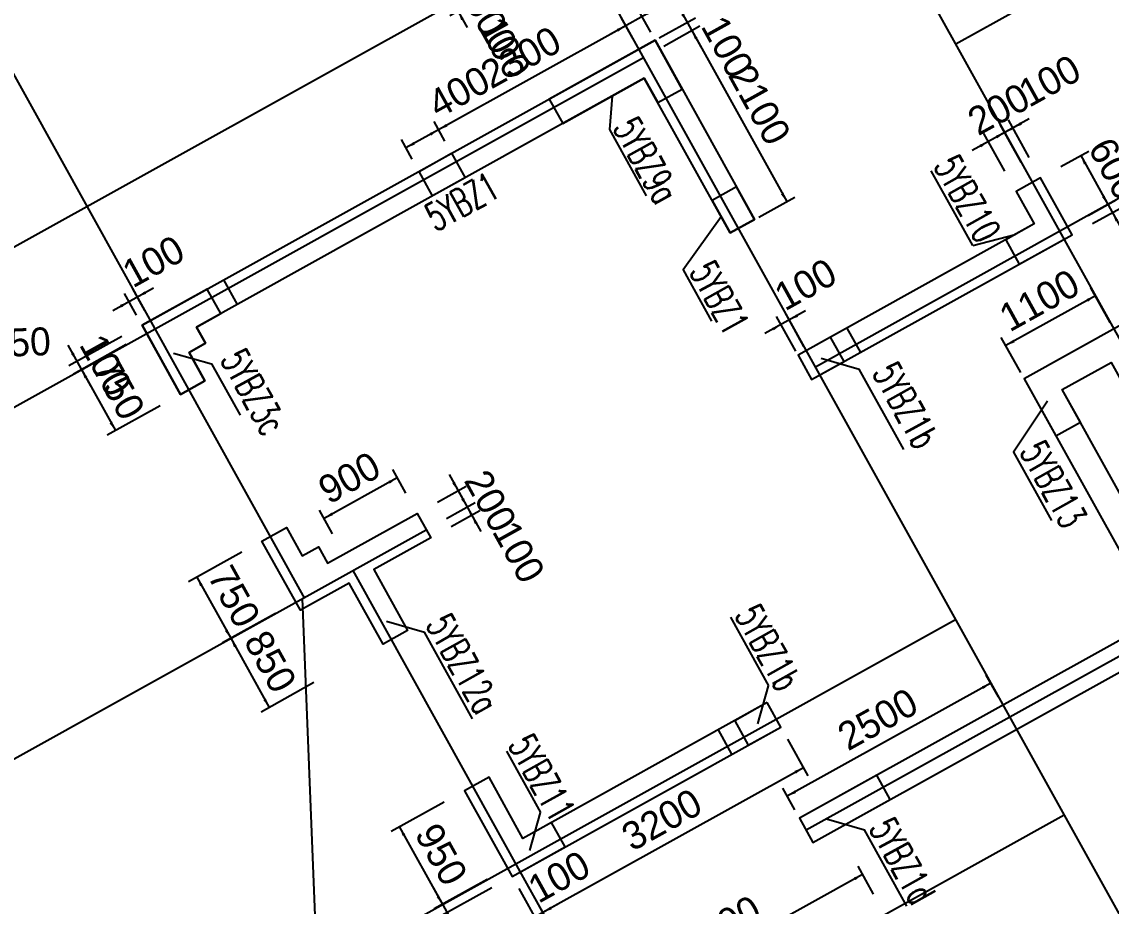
# Model space of a CAD drawing. Extents: x 387171 to 699106, y 11966 to 245688.
# Drawn here: x 493480 to 505175, y 113324 to 122816 of the extents above; entities that cross this region are included whole.
import ezdxf

# ---------------------------------------------------------------- set-up
doc = ezdxf.new("R2010")
doc.units = 0
doc.header["$LTSCALE"] = 100
doc.header["$MEASUREMENT"] = 0
doc.linetypes.add('DASHED', pattern=[19.05, 12.7, -6.35])
for name, color, linetype in [('b边缘构件', 235, 'Continuous'), ('COLU_DASH', 9, 'DASHED'), ('DIM', 3, 'Continuous'), ('DOTE', 253, 'Continuous'), ('wall-主楼', 2, 'Continuous'), ('Y阴影', 254, 'Continuous'), ('小尺寸', 4, 'Continuous'), ('边缘构件标注', 1, 'Continuous')]:
    doc.layers.add(name, color=color, linetype=linetype)
doc.styles.get("Standard").update_dxf_attribs({"font": 'standard'})
doc.styles.add('tk', font='tk')
doc.dimstyles.get("Standard").update_dxf_attribs({"dimtxt": 300, "dimasz": 100, "dimexe": 100, "dimexo": 250, "dimgap": 100, "dimtad": 0, "dimtoh": 1, "dimdec": 0, "dimdsep": 46, "dimcen": 0.09, "dimclrt": 7, "dimadec": 0, "dimazin": 0, "dimtfac": 1, "dimtdec": 4, "dimtofl": 0, "dimtmove": 0, "dimatfit": 3, "dimfxl": 1, "dimtolj": 1, "dimtzin": 0, "dimarcsym": 0})

# ---------------------------------------------------------------- blocks, each defined once
blk = doc.blocks.new('*D3881')
at = {"layer": '小尺寸', "color": 0, "linetype": 'ByBlock', "lineweight": -2}
for p, q in [((495840, 117122), (495271, 116806)), ((495359, 116855), (495723, 116199)), ((496204, 116466), (495636, 116150))]:
    blk.add_line(p, q, dxfattribs=at)
for points in [[(495359, 116855), (495422, 116775), (495393, 116759)], [(495723, 116199), (495660, 116278), (495689, 116294)]]:
    blk.add_solid(points, dxfattribs=at)
at = {"layer": '小尺寸', "color": 7, "linetype": 'Continuous', "lineweight": -2, "insert": (495759, 116648), "char_height": 300, "width": 566.67, "attachment_point": 5, "rotation": 299.0454, "style": 'tk'}
blk.add_mtext('750', dxfattribs=at)
blk = doc.blocks.new('*D3845')
at = {"layer": '小尺寸', "color": 0, "linetype": 'ByBlock', "lineweight": -2}
for p, q in [((496204, 116466), (495636, 116150)), ((495723, 116199), (496136, 115456)), ((496616, 115723), (496048, 115407))]:
    blk.add_line(p, q, dxfattribs=at)
for points in [[(495723, 116199), (495786, 116120), (495757, 116103)], [(496136, 115456), (496073, 115535), (496102, 115551)]]:
    blk.add_solid(points, dxfattribs=at)
at = {"layer": '小尺寸', "color": 7, "linetype": 'Continuous', "lineweight": -2, "insert": (496148, 115949), "char_height": 300, "width": 566.67, "attachment_point": 5, "rotation": 299.0454, "style": 'tk'}
blk.add_mtext('850', dxfattribs=at)
blk = doc.blocks.new('*D1550')
at = {"layer": '小尺寸', "color": 0, "linetype": 'ByBlock', "lineweight": -2}
for p, q in [((494553, 119438), (493984, 119123)), ((493975, 119346), (494218, 118909)), ((494601, 119351), (494033, 119035))]:
    blk.add_line(p, q, dxfattribs=at)
for points in [[(494072, 119171), (494009, 119250), (494038, 119267)], [(494120, 119084), (494184, 119004), (494154, 118988)]]:
    blk.add_solid(points, dxfattribs=at)
at = {"layer": '小尺寸', "color": 7, "linetype": 'Continuous', "lineweight": -2, "insert": (494381, 119130), "char_height": 300, "width": 476.67, "attachment_point": 5, "rotation": 299.0454, "style": 'tk'}
blk.add_mtext('100', dxfattribs=at)
blk = doc.blocks.new('*D3448')
at = {"layer": '小尺寸', "color": 0, "linetype": 'ByBlock', "lineweight": -2}
for p, q in [((498015, 114440), (497446, 114125)), ((497534, 114173), (497995, 113343)), ((498476, 113610), (497907, 113294))]:
    blk.add_line(p, q, dxfattribs=at)
for points in [[(497534, 114173), (497597, 114094), (497568, 114078)], [(497995, 113343), (497932, 113422), (497961, 113438)]]:
    blk.add_solid(points, dxfattribs=at)
at = {"layer": '小尺寸', "color": 7, "linetype": 'Continuous', "lineweight": -2, "insert": (497983, 113879), "char_height": 300, "width": 556.67, "attachment_point": 5, "rotation": 299.0447, "style": 'tk'}
blk.add_mtext('950', dxfattribs=at)
blk = doc.blocks.new('*D3401')
at = {"layer": '小尺寸', "color": 0, "linetype": 'ByBlock', "lineweight": -2}
for p, q in [((498476, 113610), (497907, 113294)), ((497898, 113518), (498141, 113081)), ((498524, 113522), (497956, 113207))]:
    blk.add_line(p, q, dxfattribs=at)
for points in [[(497995, 113343), (497932, 113422), (497961, 113438)], [(498043, 113255), (498107, 113176), (498077, 113160)]]:
    blk.add_solid(points, dxfattribs=at)
at = {"layer": '小尺寸', "color": 7, "linetype": 'Continuous', "lineweight": -2, "insert": (498549, 112861), "char_height": 300, "width": 476.67, "attachment_point": 5, "rotation": 299.0447, "style": 'tk'}
blk.add_mtext('100', dxfattribs=at)
blk = doc.blocks.new('*D3861')
at = {"layer": '小尺寸', "color": 0, "linetype": 'ByBlock', "lineweight": -2}
for p, q in [((498351, 123721), (497783, 123405)), ((497870, 123454), (498113, 123017)), ((498594, 123284), (498026, 122968))]:
    blk.add_line(p, q, dxfattribs=at)
for points in [[(497870, 123454), (497933, 123375), (497904, 123358)], [(498113, 123017), (498050, 123096), (498079, 123112)]]:
    blk.add_solid(points, dxfattribs=at)
at = {"layer": '小尺寸', "color": 7, "linetype": 'Continuous', "lineweight": -2, "insert": (498518, 122803), "char_height": 300, "width": 566.67, "attachment_point": 5, "rotation": 299.0454, "style": 'tk'}
blk.add_mtext('500', dxfattribs=at)
blk = doc.blocks.new('*D3469')
at = {"layer": '小尺寸', "color": 0, "linetype": 'ByBlock', "lineweight": -2}
for p, q in [((498594, 123284), (498026, 122968)), ((498016, 123192), (498259, 122755)), ((498642, 123196), (498074, 122881))]:
    blk.add_line(p, q, dxfattribs=at)
for points in [[(498113, 123017), (498050, 123096), (498079, 123112)], [(498162, 122929), (498225, 122850), (498196, 122834)]]:
    blk.add_solid(points, dxfattribs=at)
at = {"layer": '小尺寸', "color": 7, "linetype": 'Continuous', "lineweight": -2, "insert": (498667, 122535), "char_height": 300, "width": 476.67, "attachment_point": 5, "rotation": 299.0454, "style": 'tk'}
blk.add_mtext('100', dxfattribs=at)
blk = doc.blocks.new('*D587')
at = {"layer": '小尺寸', "color": 0, "linetype": 'ByBlock', "lineweight": -2}
for p, q in [((500526, 122984), (500769, 122547)), ((500323, 122642), (500711, 122858)), ((500371, 122555), (500759, 122771))]:
    blk.add_line(p, q, dxfattribs=at)
for points in [[(500623, 122809), (500560, 122889), (500589, 122905)], [(500672, 122722), (500735, 122643), (500706, 122627)]]:
    blk.add_solid(points, dxfattribs=at)
at = {"layer": '小尺寸', "color": 7, "linetype": 'Continuous', "lineweight": -2, "insert": (501055, 122548), "char_height": 300, "width": 476.67, "attachment_point": 5, "rotation": 299.0454, "style": 'tk'}
blk.add_mtext('100', dxfattribs=at)
blk = doc.blocks.new('*D1395')
at = {"layer": '小尺寸', "color": 0, "linetype": 'ByBlock', "lineweight": -2}
for p, q in [((500371, 122555), (500759, 122771)), ((500672, 122722), (501691, 120886)), ((501391, 120719), (501779, 120935))]:
    blk.add_line(p, q, dxfattribs=at)
for points in [[(500672, 122722), (500735, 122643), (500706, 122627)], [(501691, 120886), (501628, 120965), (501657, 120982)]]:
    blk.add_solid(points, dxfattribs=at)
at = {"layer": '小尺寸', "color": 7, "linetype": 'Continuous', "lineweight": -2, "insert": (501400, 121925), "char_height": 300, "width": 775, "attachment_point": 5, "rotation": 299.0454, "style": 'tk'}
blk.add_mtext('2100', dxfattribs=at)
blk = doc.blocks.new('*D1118')
at = {"layer": '小尺寸', "color": 0, "linetype": 'ByBlock', "lineweight": -2}
for p, q in [((494601, 119351), (494033, 119035)), ((494120, 119084), (494485, 118428)), ((494965, 118695), (494397, 118379))]:
    blk.add_line(p, q, dxfattribs=at)
for points in [[(494120, 119084), (494184, 119004), (494154, 118988)], [(494485, 118428), (494421, 118507), (494451, 118524)]]:
    blk.add_solid(points, dxfattribs=at)
at = {"layer": '小尺寸', "color": 7, "linetype": 'Continuous', "lineweight": -2, "insert": (494521, 118877), "char_height": 300, "width": 566.67, "attachment_point": 5, "rotation": 299.0454, "style": 'tk'}
blk.add_mtext('750', dxfattribs=at)
blk = doc.blocks.new('*D2167')
at = {"layer": '小尺寸', "color": 0, "linetype": 'ByBlock', "lineweight": -2}
for p, q in [((500313, 122968), (499789, 122677)), ((500231, 122705), (500090, 122958)), ((500056, 122608), (499915, 122861))]:
    blk.add_line(p, q, dxfattribs=at)
for points in [[(500139, 122871), (500218, 122934), (500234, 122905)], [(499964, 122774), (499884, 122711), (499868, 122740)]]:
    blk.add_solid(points, dxfattribs=at)
at = {"layer": '小尺寸', "color": 7, "linetype": 'Continuous', "lineweight": -2, "insert": (500352, 123276), "char_height": 300, "width": 566.67, "attachment_point": 5, "rotation": 29.0454, "style": 'tk'}
blk.add_mtext('200', dxfattribs=at)
blk = doc.blocks.new('*D1919')
at = {"layer": '小尺寸', "color": 0, "linetype": 'ByBlock', "lineweight": -2}
for p, q in [((494893, 119958), (494456, 119715)), ((494711, 119667), (494582, 119900)), ((494799, 119716), (494670, 119948))]:
    blk.add_line(p, q, dxfattribs=at)
for points in [[(494718, 119861), (494798, 119924), (494814, 119895)], [(494631, 119812), (494552, 119749), (494535, 119778)]]:
    blk.add_solid(points, dxfattribs=at)
at = {"layer": '小尺寸', "color": 7, "linetype": 'Continuous', "lineweight": -2, "insert": (494893, 120244), "char_height": 300, "width": 476.67, "attachment_point": 5, "rotation": 29.0454, "style": 'tk'}
blk.add_mtext('100', dxfattribs=at)
blk = doc.blocks.new('*D2717')
at = {"layer": '小尺寸', "color": 0, "linetype": 'ByBlock', "lineweight": -2}
for p, q in [((504635, 121263), (504934, 121429)), ((504847, 121380), (505138, 120856)), ((504926, 120738), (505226, 120904))]:
    blk.add_line(p, q, dxfattribs=at)
for points in [[(504847, 121380), (504910, 121301), (504881, 121285)], [(505138, 120856), (505075, 120935), (505104, 120951)]]:
    blk.add_solid(points, dxfattribs=at)
at = {"layer": '小尺寸', "color": 7, "linetype": 'Continuous', "lineweight": -2, "insert": (505211, 121239), "char_height": 300, "width": 556.67, "attachment_point": 5, "rotation": 299.0454, "style": 'tk'}
blk.add_mtext('600', dxfattribs=at)
blk = doc.blocks.new('*D2422')
at = {"layer": '小尺寸', "color": 0, "linetype": 'ByBlock', "lineweight": -2}
for p, q in [((505041, 121031), (505284, 120593)), ((504926, 120738), (505226, 120904)), ((504975, 120651), (505274, 120817))]:
    blk.add_line(p, q, dxfattribs=at)
for points in [[(505138, 120856), (505075, 120935), (505104, 120951)], [(505187, 120768), (505250, 120689), (505221, 120673)]]:
    blk.add_solid(points, dxfattribs=at)
at = {"layer": '小尺寸', "color": 7, "linetype": 'Continuous', "lineweight": -2, "insert": (505692, 120374), "char_height": 300, "width": 476.67, "attachment_point": 5, "rotation": 299.0454, "style": 'tk'}
blk.add_mtext('100', dxfattribs=at)
blk = doc.blocks.new('*D2311')
at = {"layer": '小尺寸', "color": 0, "linetype": 'ByBlock', "lineweight": -2}
for p, q in [((504294, 121774), (503857, 121531)), ((504295, 121360), (504071, 121764)), ((504208, 121311), (503983, 121715))]:
    blk.add_line(p, q, dxfattribs=at)
for points in [[(504119, 121676), (504198, 121740), (504215, 121710)], [(504032, 121628), (503952, 121565), (503936, 121594)]]:
    blk.add_solid(points, dxfattribs=at)
at = {"layer": '小尺寸', "color": 7, "linetype": 'Continuous', "lineweight": -2, "insert": (504514, 122182), "char_height": 300, "width": 476.67, "attachment_point": 5, "rotation": 29.0454, "style": 'tk'}
blk.add_mtext('100', dxfattribs=at)
blk = doc.blocks.new('*D3274')
at = {"layer": '小尺寸', "color": 0, "linetype": 'ByBlock', "lineweight": -2}
for p, q in [((504207, 121725), (503682, 121434)), ((504208, 121311), (503983, 121715)), ((504033, 121214), (503808, 121618))]:
    blk.add_line(p, q, dxfattribs=at)
for points in [[(504032, 121628), (504111, 121691), (504127, 121662)], [(503857, 121531), (503778, 121468), (503761, 121497)]]:
    blk.add_solid(points, dxfattribs=at)
at = {"layer": '小尺寸', "color": 7, "linetype": 'Continuous', "lineweight": -2, "insert": (503967, 121878), "char_height": 300, "width": 566.67, "attachment_point": 5, "rotation": 29.0454, "style": 'tk'}
blk.add_mtext('200', dxfattribs=at)
blk = doc.blocks.new('*D2855')
at = {"layer": '小尺寸', "color": 0, "linetype": 'ByBlock', "lineweight": -2}
for p, q in [((501893, 119712), (501456, 119469)), ((501789, 119282), (501582, 119653)), ((501876, 119330), (501670, 119702))]:
    blk.add_line(p, q, dxfattribs=at)
for points in [[(501718, 119615), (501798, 119678), (501814, 119649)], [(501631, 119566), (501551, 119503), (501535, 119532)]]:
    blk.add_solid(points, dxfattribs=at)
at = {"layer": '小尺寸', "color": 7, "linetype": 'Continuous', "lineweight": -2, "insert": (501893, 119997), "char_height": 300, "width": 476.67, "attachment_point": 5, "rotation": 29.0454, "style": 'tk'}
blk.add_mtext('100', dxfattribs=at)
blk = doc.blocks.new('*D787')
at = {"layer": '小尺寸', "color": 0, "linetype": 'ByBlock', "lineweight": -2}
for p, q in [((501701, 115115), (501918, 114723)), ((501870, 114810), (499072, 113256)), ((498903, 113561), (499121, 113169))]:
    blk.add_line(p, q, dxfattribs=at)
for points in [[(501870, 114810), (501791, 114747), (501774, 114776)], [(499072, 113256), (499152, 113319), (499168, 113290)]]:
    blk.add_solid(points, dxfattribs=at)
at = {"layer": '小尺寸', "color": 7, "linetype": 'Continuous', "lineweight": -2, "insert": (500350, 114252), "char_height": 300, "width": 780, "attachment_point": 5, "rotation": 29.0454, "style": 'tk'}
blk.add_mtext('3200', dxfattribs=at)
blk = doc.blocks.new('*D513')
at = {"layer": '小尺寸', "color": 0, "linetype": 'ByBlock', "lineweight": -2}
for p, q in [((498903, 113561), (499121, 113169)), ((498816, 113513), (499034, 113120)), ((499247, 113353), (498810, 113111))]:
    blk.add_line(p, q, dxfattribs=at)
for points in [[(498985, 113208), (498906, 113145), (498889, 113174)], [(499072, 113256), (499152, 113319), (499168, 113290)]]:
    blk.add_solid(points, dxfattribs=at)
at = {"layer": '小尺寸', "color": 7, "linetype": 'Continuous', "lineweight": -2, "insert": (499247, 113639), "char_height": 300, "width": 476.67, "attachment_point": 5, "rotation": 29.0454, "style": 'tk'}
blk.add_mtext('100', dxfattribs=at)
blk = doc.blocks.new('*D1596')
at = {"layer": '小尺寸', "color": 0, "linetype": 'ByBlock', "lineweight": -2}
for p, q in [((502623, 113454), (502457, 113752)), ((502506, 113665), (499708, 112111)), ((499826, 111900), (499660, 112199))]:
    blk.add_line(p, q, dxfattribs=at)
for points in [[(502506, 113665), (502427, 113602), (502410, 113631)], [(499708, 112111), (499788, 112174), (499804, 112145)]]:
    blk.add_solid(points, dxfattribs=at)
at = {"layer": '小尺寸', "color": 7, "linetype": 'Continuous', "lineweight": -2, "insert": (500986, 113107), "char_height": 300, "width": 780, "attachment_point": 5, "rotation": 29.0454, "style": 'tk'}
blk.add_mtext('3200', dxfattribs=at)
blk = doc.blocks.new('*D2319')
at = {"layer": '小尺寸', "color": 0, "linetype": 'ByBlock', "lineweight": -2}
for p, q in [((497602, 117757), (497462, 118010)), ((497511, 117922), (496724, 117485)), ((496815, 117320), (496675, 117573))]:
    blk.add_line(p, q, dxfattribs=at)
for points in [[(497511, 117922), (497431, 117859), (497415, 117888)], [(496724, 117485), (496803, 117548), (496819, 117519)]]:
    blk.add_solid(points, dxfattribs=at)
at = {"layer": '小尺寸', "color": 7, "linetype": 'Continuous', "lineweight": -2, "insert": (496996, 117922), "char_height": 300, "width": 556.67, "attachment_point": 5, "rotation": 29.0454, "style": 'tk'}
blk.add_mtext('900', dxfattribs=at)
blk = doc.blocks.new('*D2052')
at = {"layer": '小尺寸', "color": 0, "linetype": 'ByBlock', "lineweight": -2}
for p, q in [((498066, 117958), (498358, 117433)), ((497942, 117660), (498251, 117832)), ((498039, 117485), (498348, 117657))]:
    blk.add_line(p, q, dxfattribs=at)
for points in [[(498164, 117783), (498100, 117862), (498130, 117879)], [(498261, 117608), (498324, 117529), (498295, 117513)]]:
    blk.add_solid(points, dxfattribs=at)
at = {"layer": '小尺寸', "color": 7, "linetype": 'Continuous', "lineweight": -2, "insert": (498511, 117673), "char_height": 300, "width": 566.67, "attachment_point": 5, "rotation": 299.0454, "style": 'tk'}
blk.add_mtext('200', dxfattribs=at)
blk = doc.blocks.new('*D1957')
at = {"layer": '小尺寸', "color": 0, "linetype": 'ByBlock', "lineweight": -2}
for p, q in [((498164, 117783), (498406, 117346)), ((498039, 117485), (498348, 117657)), ((498088, 117398), (498397, 117569))]:
    blk.add_line(p, q, dxfattribs=at)
for points in [[(498261, 117608), (498197, 117688), (498227, 117704)], [(498309, 117521), (498372, 117441), (498343, 117425)]]:
    blk.add_solid(points, dxfattribs=at)
at = {"layer": '小尺寸', "color": 7, "linetype": 'Continuous', "lineweight": -2, "insert": (498814, 117126), "char_height": 300, "width": 476.67, "attachment_point": 5, "rotation": 299.0454, "style": 'tk'}
blk.add_mtext('100', dxfattribs=at)
blk = doc.blocks.new('*D3240')
at = {"layer": '小尺寸', "color": 0, "linetype": 'ByBlock', "lineweight": -2}
for p, q in [((500031, 122652), (499915, 122861)), ((499964, 122774), (497953, 121657)), ((498021, 121536), (497905, 121745))]:
    blk.add_line(p, q, dxfattribs=at)
for points in [[(499964, 122774), (499884, 122711), (499868, 122740)], [(497953, 121657), (498033, 121720), (498049, 121691)]]:
    blk.add_solid(points, dxfattribs=at)
at = {"layer": '小尺寸', "color": 7, "linetype": 'Continuous', "lineweight": -2, "insert": (498837, 122434), "char_height": 300, "width": 780, "attachment_point": 5, "rotation": 29.0454, "style": 'tk'}
blk.add_mtext('2300', dxfattribs=at)
blk = doc.blocks.new('*D4135')
at = {"layer": '小尺寸', "color": 0, "linetype": 'ByBlock', "lineweight": -2}
for p, q in [((497953, 121657), (497604, 121463)), ((498021, 121536), (497905, 121745)), ((497671, 121342), (497555, 121551))]:
    blk.add_line(p, q, dxfattribs=at)
for points in [[(497953, 121657), (497874, 121594), (497858, 121623)], [(497604, 121463), (497683, 121526), (497699, 121497)]]:
    blk.add_solid(points, dxfattribs=at)
at = {"layer": '小尺寸', "color": 7, "linetype": 'Continuous', "lineweight": -2, "insert": (498172, 122064), "char_height": 300, "width": 576.67, "attachment_point": 5, "rotation": 29.0454, "style": 'tk'}
blk.add_mtext('400', dxfattribs=at)
blk = doc.blocks.new('*D3771')
at = {"layer": '小尺寸', "color": 0, "linetype": 'ByBlock', "lineweight": -2}
for p, q in [((503964, 115571), (503834, 115805)), ((503882, 115718), (501697, 114504)), ((501778, 114357), (501648, 114592))]:
    blk.add_line(p, q, dxfattribs=at)
for points in [[(503882, 115718), (503803, 115655), (503787, 115684)], [(501697, 114504), (501776, 114567), (501792, 114538)]]:
    blk.add_solid(points, dxfattribs=at)
at = {"layer": '小尺寸', "color": 7, "linetype": 'Continuous', "lineweight": -2, "insert": (502668, 115330), "char_height": 300, "width": 780, "attachment_point": 5, "rotation": 29.0454, "style": 'tk'}
blk.add_mtext('2500', dxfattribs=at)
blk = doc.blocks.new('*D775')
at = {"layer": '小尺寸', "color": 0, "linetype": 'ByBlock', "lineweight": -2}
for p, q in [((505005, 119875), (504044, 119341)), ((505165, 119587), (504957, 119962)), ((504203, 119053), (503995, 119428))]:
    blk.add_line(p, q, dxfattribs=at)
for points in [[(505005, 119875), (504926, 119812), (504910, 119841)], [(504044, 119341), (504123, 119404), (504139, 119375)]]:
    blk.add_solid(points, dxfattribs=at)
at = {"layer": '小尺寸', "color": 7, "linetype": 'Continuous', "lineweight": -2, "insert": (504403, 119826), "char_height": 300, "width": 685, "attachment_point": 5, "rotation": 29.0454, "style": 'tk'}
blk.add_mtext('1100', dxfattribs=at)
blk = doc.blocks.new('*D2222')
at = {"layer": 'DIM', "color": 0, "linetype": 'ByBlock', "lineweight": -2}
for p, q in [((492498, 118892), (492487, 119185)), ((492748, 118902), (492736, 119195)), ((492491, 119085), (492741, 119095))]:
    blk.add_line(p, q, dxfattribs=at)
for points in [[(492491, 119085), (492590, 119106), (492591, 119072)], [(492741, 119095), (492641, 119074), (492640, 119108)]]:
    blk.add_solid(points, dxfattribs=at)
at = {"layer": 'DIM', "color": 7, "linetype": 'Continuous', "lineweight": -2, "insert": (493456, 119374), "char_height": 300, "width": 566.67, "attachment_point": 5, "rotation": 2.2988, "style": 'tk'}
blk.add_mtext('250', dxfattribs=at)

msp = doc.modelspace()

# ---------------------------------------------------------------- hatches: boundary and pattern name
at = {"layer": 'Y阴影'}
h = msp.add_hatch(dxfattribs=at)
h.set_pattern_fill('ANSI31', color=256, scale=25, angle=-60.95463, style=0)
h.set_pattern_definition([])
h.paths.add_polyline_path([(500278.9, 122618.2), (499142.4, 121987.1), (499288.1, 121724.8), (500162.3, 122210.3), (500308, 121948), (500570.2, 122093.7)], flags=0)
h = msp.add_hatch(dxfattribs=at)
h.set_pattern_fill('ANSI31', color=256, scale=25, angle=-60.95463, style=0)
h.set_pattern_definition([])
h.paths.add_polyline_path([(498093.7, 121404.7), (498239.4, 121142.4), (497889.7, 120948.2), (497744, 121210.5)], flags=0)
h = msp.add_hatch(dxfattribs=at)
h.set_pattern_fill('ANSI31', color=256, scale=25, angle=-60.95463, style=0)
h.set_pattern_definition([])
h.paths.add_polyline_path([(501152.8, 121044.6), (500890.6, 120898.9), (501084.8, 120549.2), (501347, 120694.9)], flags=0)
h = msp.add_hatch(dxfattribs=at)
h.set_pattern_fill('ANSI31', color=256, scale=25, angle=-60.95463, style=0)
h.set_pattern_definition([])
h.paths.add_polyline_path([(504416.3, 121141.3), (504154, 120995.7), (504348.3, 120645.8), (504042.3, 120475.9), (504188, 120213.6), (504756.2, 120529.2)], flags=0)
h = msp.add_hatch(dxfattribs=at)
h.set_pattern_fill('ANSI31', color=256, scale=25, angle=-60.95463, style=0)
h.set_pattern_definition([])
h.paths.add_polyline_path([(495470.6, 119947.9), (494771.3, 119559.5), (495183.9, 118816.4), (495446.2, 118962.1), (495276.3, 119268.1), (495451.1, 119365.2), (495354, 119540), (495616.3, 119685.7)], flags=0)
h = msp.add_hatch(dxfattribs=at)
h.set_pattern_fill('ANSI31', color=256, scale=25, angle=-60.95463, style=0)
h.set_pattern_definition([])
h.paths.add_polyline_path([(505290.3, 119567.6), (504241.2, 118985), (504581.1, 118373), (504843.3, 118518.6), (504649.1, 118868.3), (505173.7, 119159.6), (505562.1, 118460.3), (505824.3, 118605.9)], flags=0)
h = msp.add_hatch(dxfattribs=at)
h.set_pattern_fill('ANSI31', color=256, scale=25, angle=-60.95463, style=0)
h.set_pattern_definition([])
h.paths.add_polyline_path([(502162.7, 119432.1), (501813, 119237.9), (501958.7, 118975.6), (502308.4, 119169.8)], flags=0)
h = msp.add_hatch(dxfattribs=at)
h.set_pattern_fill('ANSI31', color=256, scale=25, angle=-60.95463, style=0)
h.set_pattern_definition([])
h.paths.add_polyline_path([(497869.3, 117276.5), (497257.3, 116936.7), (497621.5, 116281), (497359.2, 116135.3), (496995.1, 116791), (496470.9, 116499.9), (496058.2, 117243), (496320.5, 117388.7), (496490.4, 117082.7), (496664.9, 117179.6), (496762, 117004.7), (497723.6, 117538.8)], flags=0)
h = msp.add_hatch(dxfattribs=at)
h.set_pattern_fill('ANSI31', color=256, scale=25, angle=-60.95463, style=0)
h.set_pattern_definition([])
h.paths.add_polyline_path([(501482.2, 115508.2), (501132.5, 115314), (501278.1, 115051.7), (501627.8, 115245.9)], flags=0)
h = msp.add_hatch(dxfattribs=at)
h.set_pattern_fill('ANSI31', color=256, scale=25, angle=-60.95463, style=0)
h.set_pattern_definition([])
h.paths.add_polyline_path([(502657.3, 114731), (501826.8, 114269.8), (501972.4, 114007.5), (502803, 114468.7)], flags=0)
h = msp.add_hatch(dxfattribs=at)
h.set_pattern_fill('ANSI31', color=256, scale=25, angle=-60.95463, style=0)
h.set_pattern_definition([])
h.paths.add_polyline_path([(498233.1, 114561.7), (498742.9, 113643.8), (499311.1, 113959.4), (499165.5, 114221.6), (498859.5, 114051.7), (498495.4, 114707.4)], flags=0)

# ---------------------------------------------------------------- linework, layer by layer
at = {"layer": 'b边缘构件'}
for points in [[(500278.9, 122618.2), (499142.4, 121987.1), (499288.1, 121724.8), (500162.3, 122210.3), (500308, 121948), (500570.2, 122093.7), (500278.9, 122618.2)], [(501152.8, 121044.6), (500890.6, 120898.9), (501084.8, 120549.2), (501347, 120694.9), (501152.8, 121044.6)], [(504416.3, 121141.3), (504154, 120995.7), (504348.3, 120645.8), (504042.3, 120475.9), (504188, 120213.6), (504756.2, 120529.2), (504416.3, 121141.3)], [(505290.3, 119567.6), (504241.2, 118985), (504581.1, 118373), (504843.3, 118518.6), (504649.1, 118868.3), (505173.7, 119159.6), (505562.1, 118460.3), (505824.3, 118605.9), (505290.3, 119567.6)], [(502162.7, 119432.1), (501813, 119237.9), (501958.7, 118975.6), (502308.4, 119169.8), (502162.7, 119432.1)], [(501482.2, 115508.2), (501132.5, 115314), (501278.1, 115051.7), (501627.8, 115245.9), (501482.2, 115508.2)], [(502657.3, 114731), (501826.8, 114269.8), (501972.4, 114007.5), (502803, 114468.7), (502657.3, 114731)], [(498233.1, 114561.7), (498742.9, 113643.8), (499311.1, 113959.4), (499165.5, 114221.6), (498859.5, 114051.7), (498495.4, 114707.4), (498233.1, 114561.7)]]:
    msp.add_lwpolyline(points, dxfattribs=at)
for points in [[(498093.7, 121404.7), (498239.4, 121142.4), (497889.7, 120948.2), (497744, 121210.5)], [(495470.6, 119947.9), (494771.3, 119559.5), (495183.9, 118816.4), (495446.2, 118962.1), (495276.3, 119268.1), (495451.1, 119365.2), (495354, 119540), (495616.3, 119685.7)], [(497869.3, 117276.5), (497257.3, 116936.7), (497621.5, 116281), (497359.2, 116135.3), (496995.1, 116791), (496470.9, 116499.9), (496058.2, 117243), (496320.5, 117388.7), (496490.4, 117082.7), (496664.9, 117179.6), (496762, 117004.7), (497723.6, 117538.8)]]:
    msp.add_lwpolyline(points, close=True, dxfattribs=at)
at = {"layer": 'COLU_DASH'}
for p, q in [((495645.5, 120045), (495791.1, 119782.8)), ((502337.6, 119529.2), (502483.2, 119266.9)), ((501103.3, 114954.6), (500957.6, 115216.9))]:
    msp.add_line(p, q, dxfattribs=at)
at = {"layer": 'DOTE'}
for p, q in [((493535, 134350), (508021.3, 108264.7)), ((514017.7, 131849.4), (489999.1, 118510.8)), ((488289.6, 131437), (496514.7, 116626.1)), ((515472.7, 129229.4), (503506.2, 122574.1)), ((502049.7, 125196.8), (516832.5, 98577.7)), ((518678.5, 123456.7), (501899.6, 114138.6)), ((508553.3, 122754.6), (501998.8, 119109.3)), ((490727.4, 117199.4), (500152.6, 122433.7)), ((492329.5, 114314.4), (497820.7, 117363.9)), ((497033.9, 116927), (509488.9, 94499.5)), ((496726.2, 110805), (496492.5, 116626.3)), ((494077.3, 111167.2), (503502.6, 116401.5)), ((495242.5, 109069), (504667.8, 114303.3))]:
    msp.add_line(p, q, dxfattribs=at)
at = {"layer": 'wall-主楼'}
for points in [[(500162.3, 122210.3), (495354, 119540), (495451.1, 119365.2), (495276.3, 119268.1), (495446.2, 118962.1), (495183.9, 118816.4), (494771.3, 119559.5), (500278.9, 122618.2), (501347, 120694.9), (501084.8, 120549.2)], [(504756.2, 120529.2), (504416.4, 121141.2), (504154.1, 120995.5), (504348.3, 120645.8), (501813, 119237.9), (501958.7, 118975.6)], [(507766.3, 115109), (507504.1, 114963.3), (507892.5, 114263.9), (507367.9, 113972.6), (504649.1, 118868.3), (505173.7, 119159.6), (505562.1, 118460.3), (505824.3, 118605.9), (505290.3, 119567.6), (504241.2, 118985), (505673.4, 116406), (501826.8, 114269.8), (501972.4, 114007.5), (505819.1, 116143.7), (507251.3, 113564.7), (508300.4, 114147.3)], [(497621.5, 116281), (497359.2, 116135.3), (496995.1, 116791), (496470.5, 116499.7), (496057.8, 117242.8), (496320.1, 117388.5), (496490, 117082.5), (496664.9, 117179.6), (496762, 117004.7), (497723.6, 117538.8), (497869.3, 117276.5), (497257.3, 116936.7)], [(501482.2, 115508.2), (498859.5, 114051.7), (498495.4, 114707.4), (498233.1, 114561.7), (498742.9, 113643.8), (501627.8, 115245.9)]]:
    msp.add_lwpolyline(points, close=True, dxfattribs=at)
at = {"layer": '边缘构件标注', "color": 200}
for p, q in [((503687.3, 120415.3), (503243.4, 121214.6)), ((503687.3, 120415.3), (504144.8, 120532.8)), ((502060.7, 119203.9), (502468.6, 119087.2)), ((502947.5, 118225), (502468.6, 119087.2)), ((497393.2, 116383), (497801.1, 116266.4)), ((501086.1, 116427.4), (501496.8, 115687.9)), ((498318.2, 115335.4), (497801.1, 116266.4)), ((501380.2, 115280), (501496.8, 115687.9)), ((498683.5, 114986.6), (499048.9, 114328.5)), ((498932.3, 113920.6), (499048.9, 114328.5)), ((502118.2, 114260), (502526.1, 114143.4)), ((502980.9, 113324.4), (502526.1, 114143.4))]:
    msp.add_line(p, q, dxfattribs=at)
for points in [[(499817, 122018.5), (499788.4, 121659.5), (500183.4, 120948)], [(500987.7, 120724.1), (500579.2, 120154.1), (500885.1, 119603.3)], [(495108.7, 119260.8), (495516.7, 119144.2), (495822.5, 118593.4)], [(504490.4, 118742.3), (504125.7, 118196.6), (504533.5, 117462.2)]]:
    msp.add_lwpolyline(points, dxfattribs=at)

# ---------------------------------------------------------------- texts
at = {"layer": '边缘构件标注', "color": 200, "width": 0.7}
for s, rotation, p in [('5YBZ9a', 299.04537, (499819.2, 121680)), ('5YBZ10', 299.04537, (503263.3, 121271.7)), ('5YBZ1', 29.04537, (497923.9, 120557.3)), ('5YBZ1', 299.04537, (500640.6, 120136.6)), ('5YBZ3c', 299.04537, (495605.2, 119190.8)), ('5YBZ1b', 299.04537, (502604.6, 119048.4)), ('5YBZ13', 299.04537, (504185.9, 118205.4)), ('5YBZ1b', 299.04537, (501126.8, 116449.2)), ('5YBZ12a', 299.04537, (497811.6, 116348.9)), ('5YBZ11', 299.04537, (498694.6, 115057.6)), ('5YBZ1d', 299.04537, (502568.9, 114160.3))]:
    msp.add_text(s, height=300, rotation=rotation, dxfattribs=at).set_placement(p)

# ---------------------------------------------------------------- dimensions: what is measured, and where the dimension line sits
at = {"layer": 'DIM', "color": 200}
dim = msp.add_linear_dim(base=(492740.5, 119095), p1=(492508.5, 118642.1), p2=(492758.3, 118652.1), angle=182.29877, dimstyle='Standard', dxfattribs=at)
dim.commit()
dim.dimension.update_dxf_attribs({"geometry": '*D2222', "text_midpoint": (492948.4, 119353.6)})
at = {"layer": '小尺寸'}
for base, p1, p2, angle, picture, middle in [((498113, 123016.8), (498569.7, 123842.3), (498812.4, 123405.2), 299.04537, '*D3861', (498210.2, 123356.7)), ((499963.8, 122773.8), (500351.9, 122486.8), (500177.1, 122389.7), 29.04537, '*D2167', (499929.8, 123040.9)), ((498161.6, 122929.4), (498812.4, 123405.2), (498861, 123317.8), 299.04537, '*D3469', (498478.2, 122874.2)), ((500671.8, 122722), (500104.1, 122521.1), (500152.6, 122433.7), 299.04537, '*D587', (500866.1, 122887.1)), ((497953.4, 121657.3), (500152.6, 122433.7), (498142.3, 121317.2), 29.04537, '*D3240', (498837.2, 122434.1)), ((501691.4, 120886.1), (500152.6, 122433.7), (501172.2, 120597.8), 299.04537, '*D1395', (501400.2, 121925.4)), ((504031.7, 121627.9), (504416.3, 121141.3), (504328.9, 121092.8), 29.04537, '*D2311', (504174.3, 121993.1)), ((497603.7, 121463.1), (498142.3, 121317.2), (497792.6, 121123), 29.04537, '*D4135', (497657.2, 121778.8)), ((503856.8, 121530.8), (504328.9, 121092.8), (504154, 120995.7), 29.04537, '*D3274', (503544.8, 121643.5)), ((505138.2, 120855.7), (504416.3, 121141.3), (504707.7, 120616.6), 299.04537, '*D2717', (505211, 121239.4)), ((505186.7, 120768.3), (504707.7, 120616.6), (504756.2, 120529.2), 299.04537, '*D2422', (505503.3, 120713.1)), ((494630.9, 119812.2), (494920.2, 119497.3), (494832.8, 119448.7), 29.04537, '*D1919', (494553.3, 120055)), ((501630.8, 119566), (501997.6, 119111.6), (501910.1, 119063), 29.04537, '*D2855', (501553.2, 119808.8)), ((504043.7, 119340.7), (505286.3, 119368.8), (504324.6, 118834.7), 29.04537, '*D775', (504403.1, 119826.2)), ((494484.5, 118428), (494819.8, 119472.1), (495183.9, 118816.4), 299.04537, '*D1118', (494521, 118877.3)), ((496723.9, 117485.2), (497723.6, 117538.8), (496936.8, 117101.8), 29.04537, '*D2319', (496996, 117922.3)), ((498260.6, 117608.2), (497723.6, 117538.8), (497820.7, 117363.9), 299.04537, '*D2052', (498276.2, 118095.1)), ((498309.2, 117520.8), (497820.7, 117363.9), (497869.3, 117276.5), 299.04537, '*D1957', (498625.7, 117465.7)), ((501696.6, 114504.2), (504085.2, 115352.4), (501899.6, 114138.6), 29.04537, '*D3771', (502668, 115329.7)), ((499072.4, 113256.4), (501579.3, 115333.4), (498781.7, 113779.8), 29.04537, '*D787', (500349.8, 114251.7)), ((498985, 113207.8), (498781.7, 113779.8), (498694.3, 113731.2), 29.04537, '*D513', (498907.3, 113450.7)), ((499708.4, 112111.2), (502744.5, 113235.2), (499946.9, 111681.6), 29.04537, '*D1596', (500985.8, 113106.6))]:
    dim = msp.add_linear_dim(base=base, p1=p1, p2=p2, angle=angle, dimstyle='Standard', dxfattribs=at)
    dim.commit()
    dim.dimension.update_dxf_attribs({"geometry": picture, "text_midpoint": middle})
for p1, p2, picture, middle in [((494771.3, 119559.5), (494819.8, 119472.1), '*D1550', (494192.4, 119469)), ((496058.2, 117243), (496422.3, 116587.4), '*D3881', (495759.5, 116648.2)), ((496422.3, 116587.4), (496835, 115844.3), '*D3845', (496147.9, 115948.8)), ((498233.1, 114561.7), (498694.3, 113731.2), '*D3448', (497982.9, 113879.5)), ((498694.3, 113731.2), (498742.9, 113643.8), '*D3401', (498360.1, 113200.2))]:
    dim = msp.add_aligned_dim(p1=p1, p2=p2, distance=-800, dimstyle='Standard', dxfattribs=at)
    dim.commit()
    dim.dimension.update_dxf_attribs({"geometry": picture, "text_midpoint": middle})

doc.saveas('drawing.dxf')
